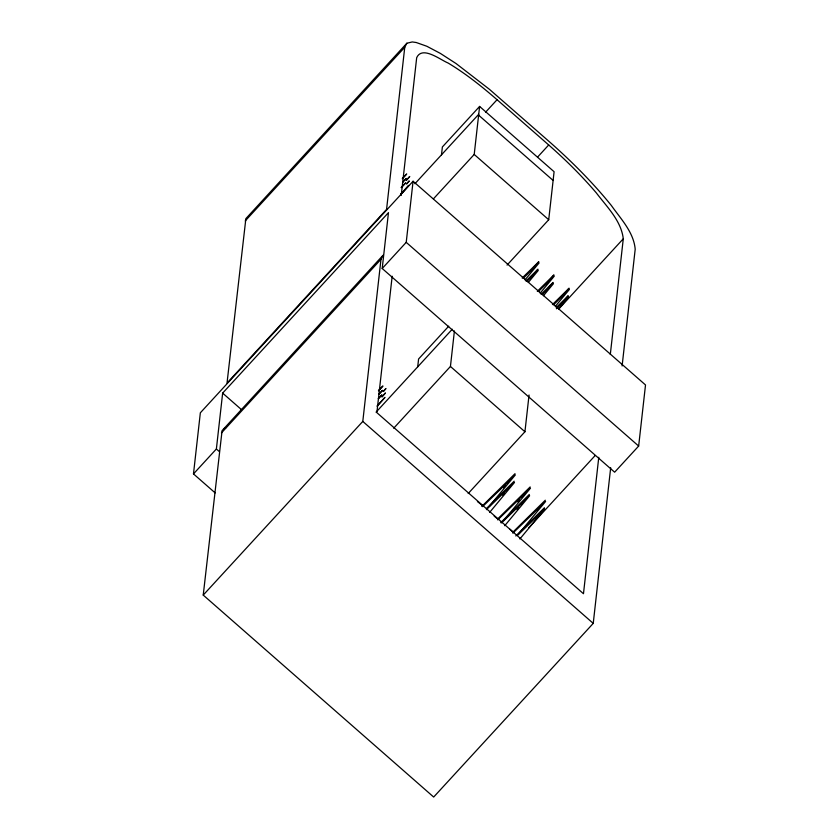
<?xml version="1.0" encoding="UTF-8"?>
<svg xmlns="http://www.w3.org/2000/svg" width="839" height="839" viewBox="0 0 839 839"><rect width="100%" height="100%" fill="white"/><g stroke="black" fill="none" stroke-linecap="round" stroke-linejoin="round"><path stroke-width="1.26" d="M610.31 354.425L623.283 238.79C621.206 220.741 606.912 206.897 596.393 192.98C581.752 175.802 565.654 159.882 548.706 144.969L497.066 99.715C481.67 86.333 465.635 73.538 448.11 63.03C440.16 59.758 422.185 45.4 416.679 57.713L401.231 195.445M193.484 473.909L200.343 412.809L413.082 181.245L645.516 384.954L638.657 446.054L614.641 472.2L382.206 268.49L388.467 212.624L222.65 393.124L216.378 448.991L193.484 473.909L215.151 492.892M203.237 595.092L222.083 430.638L383.066 255.245L380.979 259.293L362.794 421.419L203.237 595.092L433.679 797.05L593.236 623.377L610.687 467.732M406.852 43.229L245.869 218.622L227.023 383.066L386.569 209.393L404.755 47.267L406.852 43.229L412.253 41.95L416.259 42.516L426.831 46.26L440.37 53.413L456.028 63.523L489.41 89.301L549.105 141.487C571.432 161.193 592.607 182.315 611.348 205.492C620.755 218.853 633.76 232.214 635.196 249.235L622.108 365.961M392.17 276.23L376.868 412.662L583.472 593.729L598.773 457.297M382.206 268.49L406.223 242.345L413.082 181.245M417.707 366.842L418.588 358.987L448.729 326.182M441.492 154.816L442.373 146.961L479.604 106.438L554.097 171.733L548.716 219.734L507.06 265.082M393.711 428.215L450.438 366.465L454.413 330.986M433.448 198.833L474.213 154.449L479.604 106.438M468.204 493.51L524.931 431.76L529.052 395.012M532.251 269.686L538.795 261.663L522.173 278.034M531.402 277.227L537.946 269.204L525.938 281.034M547.395 282.953L553.929 274.93L537.306 291.311M546.546 290.493L553.079 282.47L541.082 294.3M562.529 296.219L569.062 288.197L552.45 304.578M561.679 303.76L568.223 295.737L556.215 307.567M503.568 487.721L505.204 485.708M507.658 482.708L515.01 473.678L481.775 506.431M502.718 495.251L504.354 493.248M506.808 490.238L514.16 481.219L486.463 508.507M517.883 501.984L519.519 499.981M521.973 496.971L530.143 486.945L497.831 518.785M517.044 509.525L518.68 507.522M521.124 504.512L529.304 494.486L500.684 522.687M537.107 510.238L545.287 500.222L512.975 532.052M535.45 518.785L544.438 507.752L515.817 535.953M525.004 279.901L539.11 262.922L523.211 278.317M528.308 282.439L538.271 270.462L527.039 281.327M540.148 293.168L554.254 276.188L538.344 291.584M543.452 295.706L553.404 283.729L542.183 294.594M555.282 306.434L569.387 289.455L553.488 304.851M558.585 308.983L568.548 296.996L556.383 308.773M489.609 505.896L515.335 474.937L482.582 506.641M489.598 512.44L514.485 482.477L486.41 509.651M503.914 520.159L530.468 488.204L497.716 519.907M504.732 525.707L529.629 495.744L501.554 522.917M518.229 534.433L545.612 501.47L512.86 533.174M519.865 538.974L544.763 509.011L517.632 535.282M406.275 180.427L409.747 176.494L406.286 180.301M406.642 183.877L409.243 180.93L406.653 183.783M400.937 194.197L408.75 185.367L400.969 193.914M383.36 391.456L385.961 388.52L383.371 391.362M381.997 396.878L385.468 392.946L382.007 396.753M377.162 406.212L384.965 397.382L377.193 405.929M245.208 220.94L404.755 47.267M414.896 183.762L478.723 114.293M485.54 112.258L497.066 99.715M221.423 432.955L380.979 259.293M537.715 156.945L548.706 144.969M376.05 412.19L452.284 329.213M558.575 309.224L623.283 238.79M528.591 527.993L595.071 455.629M402.259 178.77L406.705 173.977L403.171 177.69M402.657 182.241L406.212 178.413L402.668 182.115M401.273 187.632L405.709 182.85L401.283 187.485M378.483 390.785L382.93 385.992L378.494 390.628M378.379 398.693L381.934 394.865L378.389 398.567M223.52 428.918L225.785 427.89M477.412 501.554L482.991 505.938M494.171 516.121L497.936 519.163M478.629 115.174L553.121 180.458M474.213 154.449L548.716 219.734M406.223 242.345L638.657 446.054M450.438 366.465L524.931 431.76M509.556 528.958L513.227 532.178M362.794 421.419L593.236 623.377M222.65 393.124L241.359 409.526M216.378 448.991L219.336 451.581M382.427 390.429L378.871 394.257L382.427 390.429"/></g></svg>
